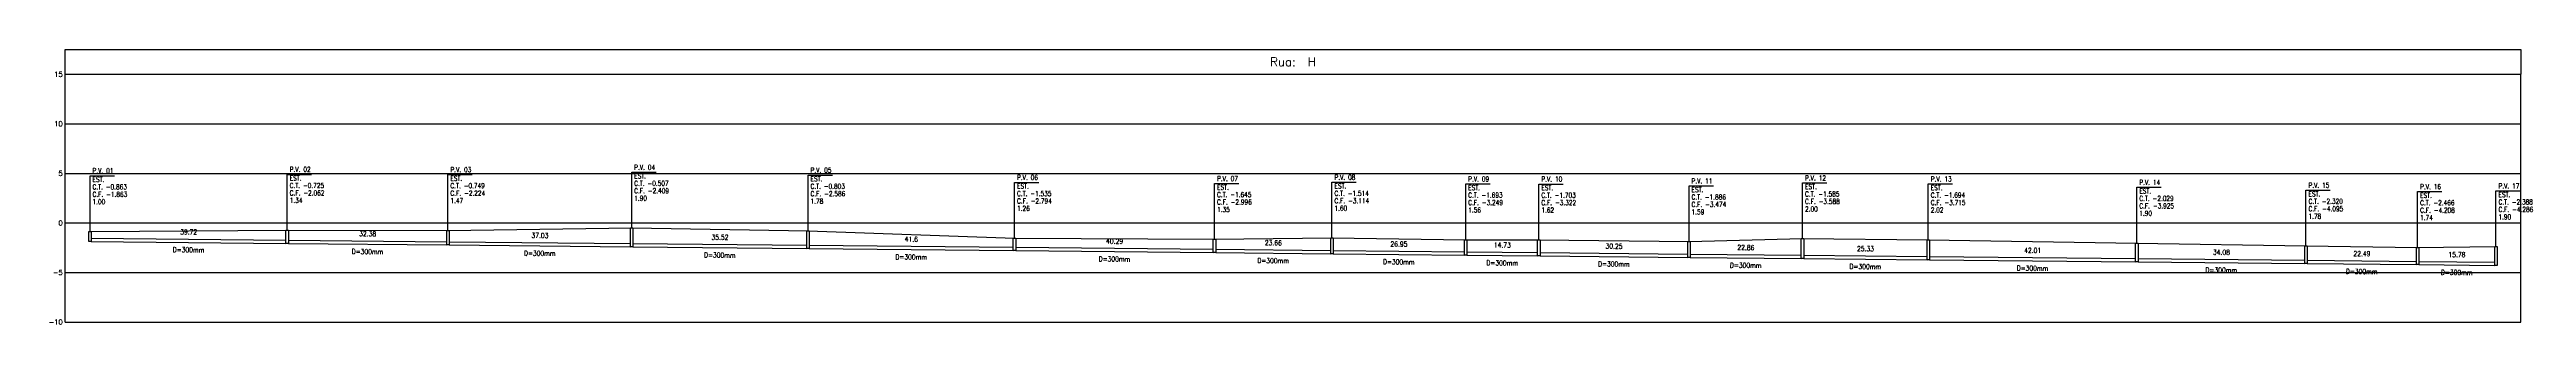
# Model space of a CAD drawing. Extents: x -44 to 14114764, y -20 to 289527804.
# Drawn here: x 359080.5 to 359579.5, y 7354025.4 to 7354080.9 of the extents above; entities that cross this region are included whole.
import ezdxf
from ezdxf.enums import TextEntityAlignment as Align

# ---------------------------------------------------------------- set-up
doc = ezdxf.new("R2010")
doc.units = 0
for name, color, linetype in [('PS_IND_COMPRIMENTO', 7, 'Continuous'), ('PS_IND_DIAMETRO', 7, 'Continuous'), ('PS_PERFIL_CAIXAS', 7, 'Continuous'), ('PS_PERFIL_GRADE', 8, 'Continuous'), ('PS_PERFIL_TERRENO', 3, 'Continuous'), ('PS_PERFIL_TITULOS', 5, 'Continuous'), ('PS_PERFIL_TUBO', 7, 'Continuous'), ('PS_PONTOS_IDENTIFICACAO_LIN', 7, 'Continuous'), ('PS_PONTOS_IDENTIFICACAO_TXT', 7, 'Continuous')]:
    doc.layers.add(name, color=color, linetype=linetype)
doc.styles.add('ROMANS', font='ROMANS.shx', dxfattribs={"height": 2})

# ---------------------------------------------------------------- blocks, each defined once
blk = doc.blocks.new('*U3')
at = {"layer": 'PS_PERFIL_GRADE', "linetype": 'Continuous'}
for p, q in [((0, 0), (0, 50)), ((0, 50), (494.67, 50)), ((494.67, 0), (494.67, 50)), ((0, 40), (494.67, 40)), ((0, 30), (494.67, 30)), ((0, 20), (494.67, 20)), ((0, 10), (494.67, 10)), ((0, 0), (494.67, 0))]:
    blk.add_line(p, q, dxfattribs=at)
blk.add_lwpolyline([(0, 50), (0, 55), (494.67, 55), (494.67, 50)], dxfattribs=at)
at = {"layer": 'PS_PERFIL_GRADE', "style": 'ROMANS'}
for s, p in [('15', (-0.5, 50)), ('10', (-0.5, 40)), ('5', (-0.5, 30)), ('0', (-0.5, 20)), ('-5', (-0.5, 10)), ('-10', (-0.5, 0))]:
    blk.add_text(s, height=1, dxfattribs=at).set_placement(p, align=Align.MIDDLE_RIGHT)

msp = doc.modelspace()

# ---------------------------------------------------------------- linework, layer by layer
at = {"layer": 'PS_PERFIL_CAIXAS', "linetype": 'Continuous'}
for points in [[(359088.432, 7354044.159), (359088.932, 7354044.159), (359088.932, 7354042.159), (359088.432, 7354042.159)], [(359128.152, 7354044.435), (359128.652, 7354044.435), (359128.652, 7354041.762), (359128.152, 7354041.762)], [(359160.529, 7354044.387), (359161.029, 7354044.387), (359161.029, 7354041.438), (359160.529, 7354041.438)], [(359197.557, 7354044.871), (359198.057, 7354044.871), (359198.057, 7354041.068), (359197.557, 7354041.068)], [(359233.074, 7354044.279), (359233.574, 7354044.279), (359233.574, 7354040.713), (359233.074, 7354040.713)], [(359274.671, 7354042.815), (359275.171, 7354042.815), (359275.171, 7354040.297), (359274.671, 7354040.297)], [(359314.956, 7354042.595), (359315.456, 7354042.595), (359315.456, 7354039.894), (359314.956, 7354039.894)], [(359338.616, 7354042.857), (359339.116, 7354042.857), (359339.116, 7354039.658), (359338.616, 7354039.658)], [(359365.564, 7354042.499), (359366.064, 7354042.499), (359366.064, 7354039.388), (359365.564, 7354039.388)], [(359380.295, 7354042.479), (359380.795, 7354042.479), (359380.795, 7354039.241), (359380.295, 7354039.241)], [(359410.547, 7354042.113), (359411.047, 7354042.113), (359411.047, 7354038.938), (359410.547, 7354038.938)], [(359433.41, 7354042.715), (359433.91, 7354042.715), (359433.91, 7354038.71), (359433.41, 7354038.71)], [(359458.744, 7354042.497), (359459.244, 7354042.497), (359459.244, 7354038.456), (359458.744, 7354038.456)], [(359500.749, 7354041.827), (359501.249, 7354041.827), (359501.249, 7354038.036), (359500.749, 7354038.036)], [(359534.827, 7354041.245), (359535.327, 7354041.245), (359535.327, 7354037.695), (359534.827, 7354037.695)], [(359557.319, 7354040.953), (359557.819, 7354040.953), (359557.819, 7354037.47), (359557.319, 7354037.47)], [(359573.103, 7354041.109), (359573.603, 7354041.109), (359573.603, 7354037.313), (359573.103, 7354037.313)]]:
    msp.add_lwpolyline(points, close=True, dxfattribs=at)
at = {"layer": 'PS_PERFIL_TERRENO', "linetype": 'Continuous'}
msp.add_lwpolyline([(359088.682, 7354044.159), (359128.402, 7354044.435), (359160.779, 7354044.387), (359197.807, 7354044.871), (359233.324, 7354044.279), (359274.921, 7354042.815), (359315.206, 7354042.595), (359338.866, 7354042.857), (359365.814, 7354042.499), (359380.545, 7354042.479), (359410.797, 7354042.113), (359433.66, 7354042.715), (359458.994, 7354042.497), (359500.999, 7354041.827), (359535.077, 7354041.245), (359557.569, 7354040.953), (359573.353, 7354041.109)], dxfattribs=at)
at = {"layer": 'PS_PERFIL_TUBO', "color": 1, "linetype": 'Continuous'}
for points in [[(359088.932, 7354042.159), (359128.152, 7354041.762), (359128.152, 7354042.362), (359088.932, 7354042.759)], [(359128.652, 7354041.762), (359160.529, 7354041.438), (359160.529, 7354042.038), (359128.652, 7354042.362)], [(359161.029, 7354041.438), (359197.557, 7354041.068), (359197.557, 7354041.668), (359161.029, 7354042.038)], [(359198.057, 7354041.068), (359233.074, 7354040.713), (359233.074, 7354041.313), (359198.057, 7354041.668)], [(359233.574, 7354040.713), (359274.671, 7354040.297), (359274.671, 7354040.897), (359233.574, 7354041.313)], [(359275.171, 7354040.297), (359314.956, 7354039.894), (359314.956, 7354040.494), (359275.171, 7354040.897)], [(359315.456, 7354039.894), (359338.616, 7354039.658), (359338.616, 7354040.258), (359315.456, 7354040.494)], [(359339.116, 7354039.658), (359365.564, 7354039.388), (359365.564, 7354039.988), (359339.116, 7354040.258)], [(359366.064, 7354039.388), (359380.295, 7354039.241), (359380.295, 7354039.841), (359366.064, 7354039.988)], [(359380.795, 7354039.241), (359410.547, 7354038.938), (359410.547, 7354039.538), (359380.795, 7354039.841)], [(359411.047, 7354038.938), (359433.41, 7354038.71), (359433.41, 7354039.31), (359411.047, 7354039.538)], [(359433.91, 7354038.71), (359458.744, 7354038.456), (359458.744, 7354039.056), (359433.91, 7354039.31)], [(359459.244, 7354038.456), (359500.749, 7354038.036), (359500.749, 7354038.636), (359459.244, 7354039.056)], [(359501.249, 7354038.036), (359534.827, 7354037.695), (359534.827, 7354038.295), (359501.249, 7354038.636)], [(359535.327, 7354037.695), (359557.319, 7354037.47), (359557.319, 7354038.07), (359535.327, 7354038.295)], [(359557.819, 7354037.47), (359573.103, 7354037.313), (359573.103, 7354037.913), (359557.819, 7354038.07)]]:
    msp.add_lwpolyline(points, close=True, dxfattribs=at)
at = {"layer": 'PS_PONTOS_IDENTIFICACAO_LIN', "linetype": 'Continuous'}
for points in [[(359128.402, 7354044.435), (359128.402, 7354055.685), (359133.302, 7354055.685)], [(359160.779, 7354044.387), (359160.779, 7354055.637), (359165.679, 7354055.637)], [(359197.807, 7354044.871), (359197.807, 7354056.121), (359202.707, 7354056.121)], [(359088.682, 7354044.159), (359088.682, 7354055.409), (359093.582, 7354055.409)], [(359233.324, 7354044.279), (359233.324, 7354055.529), (359238.224, 7354055.529)], [(359274.921, 7354042.815), (359274.921, 7354054.065), (359279.821, 7354054.065)], [(359315.206, 7354042.595), (359315.206, 7354053.845), (359320.106, 7354053.845)], [(359338.866, 7354042.857), (359338.866, 7354054.107), (359343.766, 7354054.107)], [(359365.814, 7354042.499), (359365.814, 7354053.749), (359370.714, 7354053.749)], [(359380.545, 7354042.479), (359380.545, 7354053.729), (359385.445, 7354053.729)], [(359410.797, 7354042.113), (359410.797, 7354053.363), (359415.697, 7354053.363)], [(359433.66, 7354042.715), (359433.66, 7354053.965), (359438.56, 7354053.965)], [(359458.994, 7354042.497), (359458.994, 7354053.747), (359463.894, 7354053.747)], [(359500.999, 7354041.827), (359500.999, 7354053.077), (359505.899, 7354053.077)], [(359535.077, 7354041.245), (359535.077, 7354052.495), (359539.977, 7354052.495)], [(359557.569, 7354040.953), (359557.569, 7354052.203), (359562.469, 7354052.203)], [(359573.353, 7354041.109), (359573.353, 7354052.359), (359578.253, 7354052.359)]]:
    msp.add_lwpolyline(points, dxfattribs=at)

# ---------------------------------------------------------------- block references
at = {"layer": 'PS_PERFIL_GRADE'}
msp.add_blockref('*U3', (359083.682, 7354025.885), dxfattribs=at)

# ---------------------------------------------------------------- texts
at = {"layer": 'PS_IND_COMPRIMENTO', "style": 'ROMANS', "width": 0.8}
for s, rotation, p in [('39.72', 359.41977, (359108.56, 7354044.061)), ('32.38', 359.41801, (359144.609, 7354043.7)), ('37.03', 359.41934, (359179.311, 7354043.353)), ('35.52', 359.41883, (359215.584, 7354042.991)), ('41.6', 359.42004, (359254.14, 7354042.605)), ('40.29', 359.41994, (359295.081, 7354042.196)), ('23.66', 359.4147, (359327.054, 7354041.876)), ('26.95', 359.4164, (359352.358, 7354041.623)), ('14.73', 359.40657, (359373.198, 7354041.414)), ('30.25', 359.41728, (359395.689, 7354041.189)), ('22.86', 359.41434, (359422.247, 7354040.924)), ('25.33', 359.41538, (359446.345, 7354040.683)), ('42.01', 359.42023, (359480.015, 7354040.346)), ('34.08', 359.41849, (359518.056, 7354039.966)), ('22.49', 359.41384, (359546.341, 7354039.683)), ('15.78', 359.40847, (359565.48, 7354039.491))]:
    msp.add_text(s, height=1, rotation=rotation, dxfattribs=at).set_placement(p, align=Align.MIDDLE_CENTER)
at = {"layer": 'PS_IND_DIAMETRO', "style": 'ROMANS', "width": 0.8}
for rotation, p in [(359.41977, (359108.524, 7354040.461)), (359.41801, (359144.572, 7354040.1)), (359.41934, (359179.275, 7354039.753)), (359.41883, (359215.547, 7354039.391)), (359.42004, (359254.104, 7354039.005)), (359.41994, (359295.045, 7354038.596)), (359.4147, (359327.018, 7354038.276)), (359.4164, (359352.322, 7354038.023)), (359.40657, (359373.161, 7354037.815)), (359.41728, (359395.652, 7354037.59)), (359.41434, (359422.21, 7354037.324)), (359.41538, (359446.309, 7354037.083)), (359.42023, (359479.978, 7354036.746)), (359.41849, (359518.02, 7354036.366)), (359.41384, (359546.304, 7354036.083)), (359.40847, (359565.443, 7354035.892))]:
    msp.add_text('D=300mm', height=1, rotation=rotation, dxfattribs=at).set_placement(p, align=Align.MIDDLE_CENTER)
at = {"layer": 'PS_PERFIL_TITULOS', "style": 'ROMANS'}
msp.add_text('Rua:  H', height=1.75, dxfattribs=at).set_placement((359331.017, 7354078.385), align=Align.MIDDLE_CENTER)
at = {"layer": 'PS_PONTOS_IDENTIFICACAO_TXT', "style": 'ROMANS', "width": 0.7}
for s, p in [('P.V. 01', (359089.182, 7354055.909)), ('P.V. 02', (359128.902, 7354056.185)), ('P.V. 03', (359161.279, 7354056.137)), ('P.V. 04', (359198.307, 7354056.621)), ('EST. ', (359198.307, 7354054.871)), ('P.V. 05', (359233.824, 7354056.029)), ('P.V. 08', (359339.366, 7354054.607)), ('C.T. -0.863', (359089.182, 7354052.659)), ('C.F. -1.863', (359089.182, 7354051.159)), ('EST. ', (359089.182, 7354054.159)), ('1.00', (359089.182, 7354049.659)), ('C.T. -0.725', (359128.902, 7354052.935)), ('C.F. -2.062', (359128.902, 7354051.435)), ('EST. ', (359128.902, 7354054.435)), ('1.34', (359128.902, 7354049.935)), ('C.T. -0.749', (359161.279, 7354052.887)), ('C.F. -2.224', (359161.279, 7354051.387)), ('EST. ', (359161.279, 7354054.387)), ('1.47', (359161.279, 7354049.887)), ('C.T. -0.507', (359198.307, 7354053.371)), ('C.F. -2.409', (359198.307, 7354051.871)), ('1.90', (359198.307, 7354050.371)), ('C.T. -0.803', (359233.824, 7354052.779)), ('C.F. -2.586', (359233.824, 7354051.279)), ('EST. ', (359233.824, 7354054.279)), ('1.78', (359233.824, 7354049.779)), ('C.T. -1.535', (359275.421, 7354051.315)), ('C.F. -2.794', (359275.421, 7354049.815)), ('P.V. 06', (359275.421, 7354054.565)), ('EST. ', (359275.421, 7354052.815)), ('C.T. -1.645', (359315.706, 7354051.095)), ('C.F. -2.996', (359315.706, 7354049.595)), ('P.V. 07', (359315.706, 7354054.345)), ('EST. ', (359315.706, 7354052.595)), ('C.T. -1.514', (359339.366, 7354051.357)), ('C.F. -3.114', (359339.366, 7354049.857)), ('EST. ', (359339.366, 7354052.857)), ('C.T. -1.693', (359366.314, 7354050.999)), ('P.V. 09', (359366.314, 7354054.249)), ('EST. ', (359366.314, 7354052.499)), ('C.T. -1.703', (359381.045, 7354050.979)), ('P.V. 10', (359381.045, 7354054.229)), ('EST. ', (359381.045, 7354052.479)), ('C.T. -1.886', (359411.297, 7354050.613)), ('P.V. 11', (359411.297, 7354053.863)), ('EST. ', (359411.297, 7354052.113)), ('C.T. -1.585', (359434.16, 7354051.215)), ('C.F. -3.588', (359434.16, 7354049.715)), ('P.V. 12', (359434.16, 7354054.465)), ('EST. ', (359434.16, 7354052.715)), ('C.T. -1.694', (359459.494, 7354050.997)), ('P.V. 13', (359459.494, 7354054.247)), ('EST. ', (359459.494, 7354052.497)), ('C.T. -2.029', (359501.499, 7354050.327)), ('P.V. 14', (359501.499, 7354053.577)), ('EST. ', (359501.499, 7354051.827)), ('C.T. -2.320', (359535.577, 7354049.745)), ('P.V. 15', (359535.577, 7354052.995)), ('EST. ', (359535.577, 7354051.245)), ('P.V. 16', (359558.069, 7354052.703)), ('EST. ', (359558.069, 7354050.953)), ('C.T. -2.388', (359573.853, 7354049.609)), ('P.V. 17', (359573.853, 7354052.859)), ('EST. ', (359573.853, 7354051.109)), ('1.26', (359275.421, 7354048.315)), ('1.35', (359315.706, 7354048.095)), ('1.60', (359339.366, 7354048.357)), ('C.F. -3.249', (359366.314, 7354049.499)), ('1.56', (359366.314, 7354047.999)), ('C.F. -3.322', (359381.045, 7354049.479)), ('1.62', (359381.045, 7354047.979)), ('C.F. -3.474', (359411.297, 7354049.113)), ('1.59', (359411.297, 7354047.613)), ('2.00', (359434.16, 7354048.215)), ('C.F. -3.715', (359459.494, 7354049.497)), ('2.02', (359459.494, 7354047.997)), ('C.F. -3.925', (359501.499, 7354048.827)), ('1.90', (359501.499, 7354047.327)), ('C.F. -4.095', (359535.577, 7354048.245)), ('1.78', (359535.577, 7354046.745)), ('C.T. -2.466', (359558.069, 7354049.453)), ('C.F. -4.208', (359558.069, 7354047.953)), ('1.74', (359558.069, 7354046.453)), ('C.F. -4.286', (359573.853, 7354048.109)), ('1.90', (359573.853, 7354046.609))]:
    msp.add_text(s, height=1, dxfattribs=at).set_placement(p)

doc.saveas('drawing.dxf')
